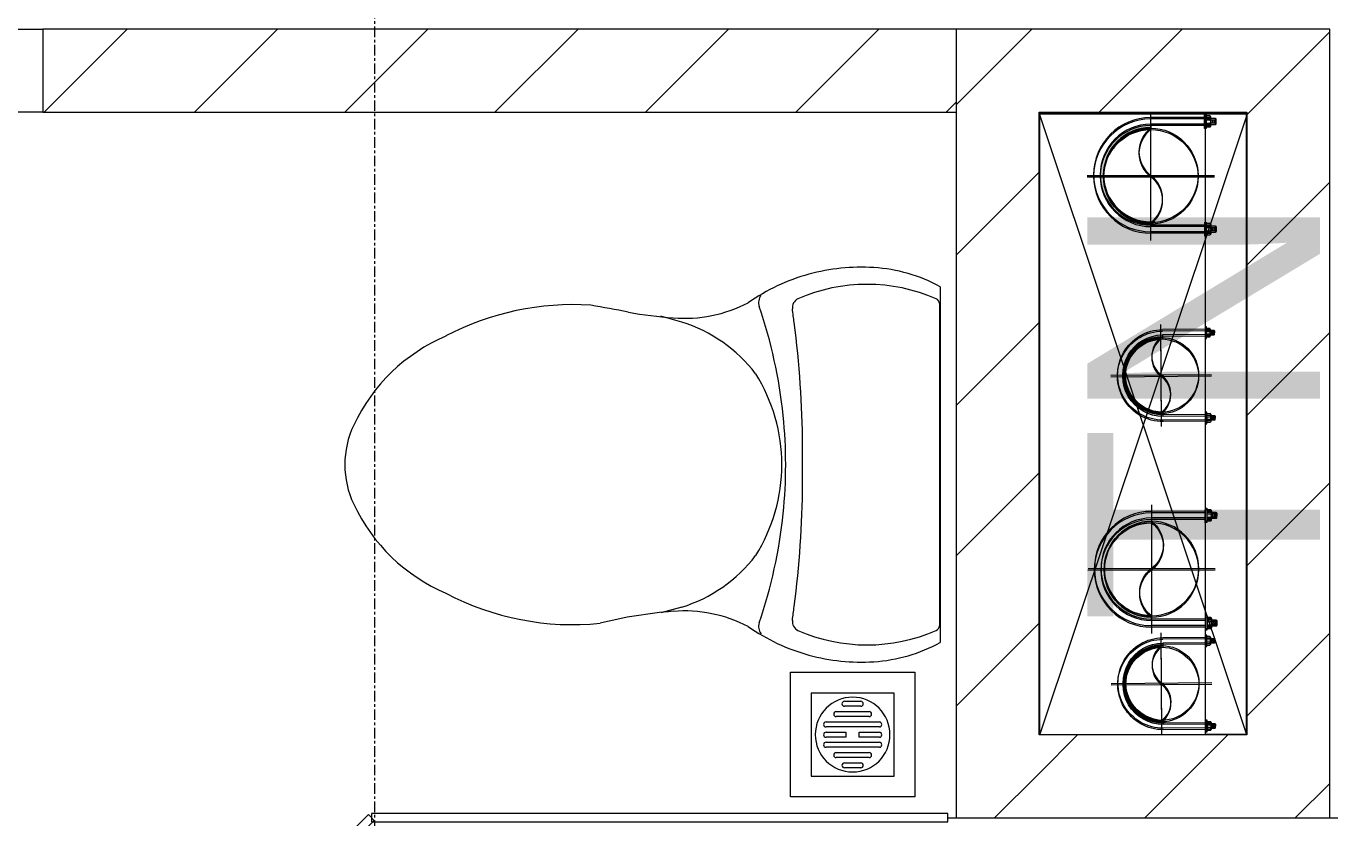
# Model space of a CAD drawing. Header units: millimetres. Extents: x 962 to 241049, y -15958 to 84407.
# Drawn here: x 108712 to 110282, y 65887 to 66841 of the extents above; entities that cross this region are included whole.
import ezdxf

# ---------------------------------------------------------------- set-up
doc = ezdxf.new("R2010")
doc.units = ezdxf.units.MM
doc.linetypes.add('Grid Line', pattern=[22.225, 12.7, -3.175, 3.175, -3.175])
doc.linetypes.add('IMPORT-CENTER _3_', pattern=[10.16, 6.35, -1.27, 1.27, -1.27])
for name, color, linetype, lineweight in [('0-1', 7, 'Continuous', 5), ('0-2', 250, 'Continuous', 9), ('A-DETL-GENF-1', 9, 'Continuous', 9), ('A-DOOR-1', 254, 'Continuous', 9), ('A-DOOR-2', 9, 'Continuous', 9), ('A-FLOR-1', 250, 'Continuous', 9), ('A-FLOR-2', 9, 'Continuous', 9), ('A-GLAZ-CURT-1', 254, 'Continuous', 9), ('A-GLAZ-CURT-2', 9, 'Continuous', 9), ('A-WALL-1', 253, 'Continuous', 18), ('A-WALL-3', 113, 'Continuous', 18), ('A-WALL-PATT-1', 10, 'Continuous', 9), ('A-WALL-PATT-2', 111, 'Continuous', 9), ('G-ANNO-TEXT-1', 7, 'Continuous', 9), ('G-IMPT', 8, 'Continuous', 9), ('G-IMPT-2', 8, 'IMPORT-CENTER _3_', 9), ('M-EQPM', 50, 'Continuous', 9), ('M-EQPM-1', 254, 'Continuous', 9), ('P-SANR-FIXT-1', 254, 'Continuous', 9), ('S-GRID-1', 1, 'Grid Line', 9)]:
    doc.layers.add(name, color=color, linetype=linetype, lineweight=lineweight)
doc.styles.add('Arial_10', font='arial_0.ttf', dxfattribs={"height": 280})
pattern_1 = [(45, (63179.03, 0), (-90.50967, 90.50967), [])]

# ---------------------------------------------------------------- blocks, each defined once
blk = doc.blocks.new('NCV_TKTC_KET CAU_rvt-1-TKCS_MB TẦNG 1')
at = {"layer": 'A-FLOR-1'}
for p, q in [((46753, 66734.9), (47002.6, 66734.9)), ((46753, 65986.9), (46753, 66734.9))]:
    blk.add_line(p, q, dxfattribs=at)
blk = doc.blocks.new('DOOR_CW_01 CANH MO-PANEL KINH - DIG_02-800x2200-CỬA NHÔM KÍNH-401063-TKCS_MB TẦNG 1')
at = {"layer": 'A-DETL-GENF-1'}
for p, q in [((-347, -182), (-347, -62)), ((-347, -62), (-307, -62)), ((-307, -62), (-307, -182)), ((-307, -182), (-347, -182)), ((-341, -196), (-341, -182)), ((-341, -182), (-313, -182)), ((-313, -182), (-313, -196)), ((-347, -196), (-341, -196)), ((-347, -638), (-347, -196)), ((-307, -196), (-313, -196)), ((-307, -196), (-307, -638)), ((-383.9, -611.2), (-377.3, -615.8)), ((-270.1, -611.2), (-276.7, -615.8)), ((-392, -637), (-392, -716.5)), ((-384, -699.5), (-384, -637)), ((-347, -638), (-341, -638)), ((-341, -652), (-341, -638)), ((-307, -638), (-313, -638)), ((-313, -638), (-313, -652)), ((-270, -699.5), (-270, -637)), ((-262, -637), (-262, -716.5)), ((-307, -652), (-347, -652)), ((-347, -652), (-347, -772)), ((-313, -652), (-341, -652)), ((-307, -772), (-307, -652)), ((-349, -703.5), (-380, -703.5)), ((-349, -692.2), (-349, -731.8)), ((-347, -692.2), (-349, -692.2)), ((-347, -692.2), (-347, -731.8)), ((-307, -692.2), (-307, -731.8)), ((-307, -692.2), (-305, -692.2)), ((-305, -692.2), (-305, -731.8)), ((-305, -703.5), (-274, -703.5)), ((-349, -720.5), (-388, -720.5)), ((-305, -720.5), (-266, -720.5)), ((-349, -731.8), (-347, -731.8)), ((-305, -731.8), (-307, -731.8)), ((-347, -772), (-307, -772))]:
    blk.add_line(p, q, dxfattribs=at)
blk.add_circle((-357, -60), 10, dxfattribs=at)
for centre, radius, start, end in [((-357, -60), 714, 268, 0), ((-347, -637), 45, 145, 180), ((-307, -637), 45, 360, 35), ((-347, -637), 37, 145, 180), ((-307, -637), 37, 0, 35), ((-380, -699.5), 4, 180, 270), ((-274, -699.5), 4, 270, 0), ((-388, -716.5), 4, 180, 270), ((-266, -716.5), 4, 270, 0)]:
    blk.add_arc(centre, radius, start, end, dxfattribs=at)
at = {"layer": 'A-DOOR-2'}
for p, q in [((-400, -50), (-400, 50)), ((-400, 50), (-350, 50)), ((-350, 50), (-350, 0)), ((350, 0), (350, 50)), ((350, 50), (400, 50)), ((400, 50), (400, -50)), ((-360, 0), (-360, -50)), ((-350, 0), (-360, 0)), ((360, 0), (350, 0)), ((360, -50), (360, 0)), ((-360, -50), (-400, -50)), ((-357, -50), (-332, -50)), ((400, -50), (360, -50))]:
    blk.add_line(p, q, dxfattribs=at)
blk = doc.blocks.new('TOILET - TOILET-400871-TKCS_MB TẦNG 1')
at = {"layer": 'P-SANR-FIXT-1'}
for p, q in [((-171.7, 330.3), (-178.6, 355.5)), ((171.7, 330.3), (178.6, 355.5)), ((214.2, 19), (-214.2, 19)), ((194, 19.9), (-194, 19.9))]:
    blk.add_line(p, q, dxfattribs=at)
for centre, radius, start, end in [((45.1, 528.6), 217.6, 115.2282, 156.7784), ((0, 624.4), 111.7, 64.7718, 115.2282), ((-45.1, 528.6), 217.6, 23.2216, 64.7718), ((137.1, 461.2), 329.8, 152.3122, 185.6513), ((-137.1, 461.2), 329.8, 356.3165, 27.6878), ((-1948.3, 805.1), 2171.2, 349.1051, 350.319), ((-719.2, 297.5), 544.3, 4.5441, 13.9464), ((719.2, 297.5), 544.3, 169.7121, 175.4559), ((-343.5, 327.4), 167.3, 332.62, 4.5441), ((-0.4, 384), 179.5, 197.4036, 232.5964), ((0.4, 384), 179.5, 307.4036, 342.5964), ((343.5, 327.4), 167.3, 175.4559, 207.38), ((-4, 115.7), 233.6, 144.7853, 164.7039), ((-195, 224.1), 13.8, 71.0073, 129.3276), ((0.6, 792.1), 586.9, 251.0073, 264.1678), ((0, 416), 206.1, 237.9268, 270), ((0, 416), 206.1, 270, 302.0732), ((-0.6, 792.1), 586.9, 275.8322, 288.9927), ((195, 224.1), 13.8, 50.6724, 108.9927), ((4, 115.7), 233.6, 15.2961, 35.2147), ((0, 786.7), 581.5, 264.1678, 275.8322), ((-9.8, 107.2), 207.3, 156.2862, 203.7138), ((-189.1, 185.5), 11.7, 82.4212, 154.5895), ((178.9, 2951.3), 2778.4, 262.4212, 262.7649), ((-14.3, 1400.4), 1215.6, 262.593, 269.6026), ((14.3, 1400.4), 1215.6, 270.3974, 277.407), ((-178.9, 2951.3), 2778.4, 277.2351, 277.5788), ((189.1, 185.5), 11.7, 25.4105, 97.5788), ((9.8, 107.2), 207.3, 336.2862, 23.7138), ((1.9, 114.1), 239.7, 164.7039, 183.5487), ((0, 3462.8), 3278, 269.6026, 270.3974), ((-1.9, 114.1), 239.7, 356.4513, 15.2961), ((-46.1, 111.1), 191.6, 183.5487, 208.7191), ((46.1, 111.1), 191.6, 331.2809, 356.4513), ((-193.7, 26.4), 6.48, 203.7138, 267.6832), ((193.7, 26.4), 6.48, 272.3168, 336.2862)]:
    blk.add_arc(centre, radius, start, end, dxfattribs=at)
blk = doc.blocks.new('THU NUOC - THU NUOC-V67-TKCS_MB TẦNG 1')
at = {"layer": 'M-EQPM-1'}
for p, q in [((-66.3, -70.6), (-66.3, 79.4)), ((-66.3, 79.4), (83.7, 79.4)), ((83.7, 79.4), (83.7, -70.6)), ((58.7, 54.4), (-41.3, 54.4)), ((-41.3, 54.4), (-41.3, -45.6)), ((58.7, -45.6), (58.7, 54.4)), ((-11, 32.1), (28.5, 32.1)), ((-1.1, 44.5), (18.5, 44.5)), ((18.5, 38.5), (-1.1, 38.5)), ((-23.3, 19.6), (40.9, 19.6)), ((28.5, 26.1), (-11, 26.1)), ((40.9, 13.6), (-23.3, 13.6)), ((-23.3, 7.2), (0.7, 7.2)), ((0.7, 1.2), (-23.3, 1.2)), ((0.7, 7.2), (0.7, 1.2)), ((16.7, 1.2), (16.7, 7.2)), ((16.7, 7.2), (40.9, 7.2)), ((40.9, 1.2), (16.7, 1.2)), ((-23.3, -4.8), (40.9, -4.8)), ((40.9, -10.8), (-23.3, -10.8)), ((-11, -17.3), (28.5, -17.3)), ((28.5, -23.3), (-11, -23.3)), ((-1.1, -29.6), (18.5, -29.6)), ((-41.3, -45.6), (58.7, -45.6)), ((18.5, -35.6), (-1.1, -35.6)), ((83.7, -70.6), (-66.3, -70.6))]:
    blk.add_line(p, q, dxfattribs=at)
for centre, radius, start, end in [((8.7, 4.4), 45, 0, 180), ((8.7, 4.4), 45, 360, 180), ((-11, 29.1), 3, 90, 270), ((-1.1, 41.5), 3, 90, 270), ((18.5, 41.5), 3, 270, 90), ((28.5, 29.1), 3, 270, 90), ((-23.3, 16.6), 3, 90, 270), ((40.9, 16.6), 3, 270, 90), ((8.7, 4.4), 45, 180, 0), ((8.7, 4.4), 45, 180, 360), ((-23.3, 4.2), 3, 90, 270), ((40.9, 4.2), 3, 270, 90), ((-23.3, -7.8), 3, 90, 270), ((40.9, -7.8), 3, 270, 90), ((-11, -20.3), 3, 90, 270), ((-1.1, -32.6), 3, 90, 270), ((18.5, -32.6), 3, 270, 90), ((28.5, -20.3), 3, 270, 90)]:
    blk.add_arc(centre, radius, start, end, dxfattribs=at)
blk = doc.blocks.new('System Panel - Glazed-580250-TKCS_MB TẦNG 1')
at = {"layer": 'A-GLAZ-CURT-2'}
for p, q in [((350.6, 5), (-350.6, 5)), ((-350.6, 5), (-350.6, -5)), ((350.6, -5), (350.6, 5)), ((-350.6, -5), (350.6, -5))]:
    blk.add_line(p, q, dxfattribs=at)
blk = doc.blocks.new('System Panel - Glazed-917855-TKCS_MB TẦNG 1')
at = {"layer": 'A-GLAZ-CURT-2'}
for p, q in [((347.1, 5), (-347.1, 5)), ((-347.1, 5), (-347.1, -5)), ((347.1, -5), (347.1, 5)), ((-347.1, -5), (347.1, -5))]:
    blk.add_line(p, q, dxfattribs=at)
blk = doc.blocks.new('NCV_TKTC_TANG 1_rvt-1-TKCS_MB TẦNG 1')
at = {"layer": 'A-WALL-PATT-1'}
h = blk.add_hatch(dxfattribs=at)
h.set_pattern_fill('FP_1', color=256, style=0, pattern_type=2)
h.set_pattern_definition([(45, (0, 0), (-90.50967, 90.50967), [])])
h.paths.add_polyline_path([(44652.6, 66736.9), (44752.6, 66736.9), (44752.6, 66836.9), (44652.6, 66836.9)])
h.paths.add_polyline_path([(45552.6, 66736.9), (46653, 66737.4), (46653, 66836.9), (45552.6, 66836.9)])
at = {"layer": 'A-FLOR-2'}
for p, q in [((46642.6, 65886.9), (46652.6, 65886.9)), ((47102.6, 65886.9), (47112.6, 65886.9))]:
    blk.add_line(p, q, dxfattribs=at)
at = {"layer": 'A-WALL-1'}
for p, q in [((46653, 66836.9), (45552.6, 66836.9)), ((45552.6, 66836.9), (45552.6, 66736.9)), ((46653, 66736.9), (46653, 66836.9)), ((45552.6, 66736.9), (46653, 66736.9))]:
    blk.add_line(p, q, dxfattribs=at)
at = {"layer": 'A-DOOR-1'}
blk.add_blockref('DOOR_CW_01 CANH MO-PANEL KINH - DIG_02-800x2200-CỬA NHÔM KÍNH-401063-TKCS_MB TẦNG 1', (45152.6, 66786.9), dxfattribs=at)
at = {"layer": 'A-GLAZ-CURT-1', "rotation": 45.00000000000011}
blk.add_blockref('System Panel - Glazed-580250-TKCS_MB TẦNG 1', (45700.5, 65639.5), dxfattribs=at)
at = {"layer": 'A-GLAZ-CURT-1'}
blk.add_blockref('System Panel - Glazed-917855-TKCS_MB TẦNG 1', (46295.5, 65887.4), dxfattribs=at)
at = {"layer": 'M-EQPM-1'}
blk.add_blockref('THU NUOC - THU NUOC-V67-TKCS_MB TẦNG 1', (46519.3, 65982.9), dxfattribs=at)
at = {"layer": 'P-SANR-FIXT-1', "rotation": 90.00000000000132}
blk.add_blockref('TOILET - TOILET-400871-TKCS_MB TẦNG 1', (46652.6, 66312.4), dxfattribs=at)
blk = doc.blocks.new('TKTC_XREF_251221_MB TANG 1 - TKTC_XREF_260130_MB TANG 1_dwg_CUM U_DN100-4202115-TKCS_MB TẦNG 1')
at = {"layer": 'G-IMPT'}
blk.add_hatch(color=256, dxfattribs=at).paths.add_polyline_path([(0, -61), (0, -57), (14.8, -55.1), (28.5, -49.4), (40.3, -40.3), (49.4, -28.5), (55.1, -14.8), (57, 0), (55.1, 14.8), (49.4, 28.5), (40.3, 40.3), (28.5, 49.4), (14.8, 55.1), (0, 57), (0, 61), (15.8, 58.9), (30.5, 52.8), (43.1, 43.1), (52.8, 30.5), (58.9, 15.8), (61, 0), (58.9, -15.8), (52.8, -30.5), (43.1, -43.1), (30.5, -52.8), (15.8, -58.9)])
for p, q in [((-79.1, 66.6), (-79.1, 63.4)), ((-76.6, 66.6), (-76.6, 63.4)), ((-74.6, 66.6), (-74.6, 63.4)), ((-72.7, 69.3), (-72.7, 60.7)), ((-66.9, 67.9), (-71.7, 67.9)), ((-66.9, 62.1), (-71.7, 62.1)), ((-65, 69), (0, 69)), ((-79.1, -63.4), (-79.1, -66.6)), ((-76.6, -63.4), (-76.6, -66.6)), ((-74.6, -63.4), (-74.6, -66.6)), ((-72.7, -60.7), (-72.7, -69.3)), ((-66.9, -62.1), (-71.7, -62.1)), ((-66.9, -67.9), (-71.7, -67.9)), ((-65, -69), (0, -69))]:
    blk.add_line(p, q, dxfattribs=at)
at = {"layer": 'G-IMPT', "flags": 128}
for points in [[(-72.7, 67.6), (-78.1, 67.6), (-78.1, 62.4), (-72.7, 62.4)], [(-71.7, 59.2), (-66.9, 59.2), (-66.9, 70.8), (-71.7, 70.8)], [(-66.9, 70.8), (-66.9, 72.7), (-65, 72.7), (-65, 57.3), (-66.9, 57.3), (-66.9, 59.2)], [(-65, 61), (0, 61), (0, 57)], [(-71.7, -70.8), (-66.9, -70.8), (-66.9, -59.2), (-71.7, -59.2)], [(-66.9, -59.2), (-66.9, -57.3), (-65, -57.3), (-65, -72.7), (-66.9, -72.7), (-66.9, -70.8)], [(-65, -61), (0, -61), (0, -57)], [(-72.7, -62.4), (-78.1, -62.4), (-78.1, -67.6), (-72.7, -67.6)]]:
    blk.add_lwpolyline(points, dxfattribs=at)
at = {"layer": 'G-IMPT'}
for centre, radius, start, end in [((-78.1, 66.6), 0.96, 90, 180), ((-78.1, 63.4), 0.96, 180, 270), ((-71.1, 69.3), 1.56, 112.6199, 247.3801), ((-67.9, 65), 4.8, 143.1301, 216.8699), ((-71.1, 60.7), 1.56, 112.6199, 247.3801), ((0, 0), 69, 270, 90), ((0, 0), 61, 270, 90), ((0, 0), 57, 270, 90), ((-71.1, -60.7), 1.56, 112.6199, 247.3801), ((-78.1, -63.4), 0.96, 90, 180), ((-78.1, -66.6), 0.96, 180, 270), ((-67.9, -65), 4.8, 143.1301, 216.8699), ((-71.1, -69.3), 1.56, 112.6199, 247.3801)]:
    blk.add_arc(centre, radius, start, end, dxfattribs=at)
blk = doc.blocks.new('TKTC_XREF_251221_MB TANG 1 - TKTC_XREF_260130_MB TANG 1_dwg_$cc-4202117-TKCS_MB TẦNG 1')
at = {"layer": 'G-IMPT'}
blk.add_circle((0, 0), 0.5, dxfattribs=at)
for centre, radius, start, end in [((0, 0), 0.5, 90, 270), ((0.188, 0.25), 0.313, 126.8699, 233.1301), ((-0.188, -0.25), 0.313, 306.8699, 53.1301)]:
    blk.add_arc(centre, radius, start, end, dxfattribs=at)
at = {"layer": 'G-IMPT-2'}
for p, q in [((0, -0.673), (0, 0.673)), ((-0.673, 0), (0.673, 0))]:
    blk.add_line(p, q, dxfattribs=at)
blk = doc.blocks.new('TKTC_XREF_251221_MB TANG 1 - TKTC_XREF_260130_MB TANG 1_dwg_$cc-V131-TKCS_MB TẦNG 1')
at = {"layer": 'G-IMPT'}
blk.add_circle((0, 0), 0.5, dxfattribs=at)
for centre, radius, start, end in [((0, 0), 0.5, 90, 270), ((0.188, 0.25), 0.313, 126.8699, 233.1301), ((-0.188, -0.25), 0.313, 306.8699, 53.1301)]:
    blk.add_arc(centre, radius, start, end, dxfattribs=at)
at = {"layer": 'G-IMPT-2'}
for p, q in [((0, -0.673), (0, 0.673)), ((-0.673, 0), (0.673, 0))]:
    blk.add_line(p, q, dxfattribs=at)
blk = doc.blocks.new('TKTC_XREF_251221_MB TANG 1 - TKTC_XREF_260130_MB TANG 1_dwg_CUM U_DN100-4202112-TKCS_MB TẦNG 1')
at = {"layer": 'G-IMPT'}
blk.add_hatch(color=256, dxfattribs=at).paths.add_polyline_path([(0, 61), (0, 57), (14.8, 55.1), (28.5, 49.4), (40.3, 40.3), (49.4, 28.5), (55.1, 14.8), (57, 0), (55.1, -14.8), (49.4, -28.5), (40.3, -40.3), (28.5, -49.4), (14.8, -55.1), (0, -57), (0, -61), (15.8, -58.9), (30.5, -52.8), (43.1, -43.1), (52.8, -30.5), (59.7, -9.6), (61, 0), (58.9, 15.8), (52.8, 30.5), (43.1, 43.1), (30.5, 52.8), (15.8, 58.9)])
for p, q in [((-79.1, 66.6), (-79.1, 63.4)), ((-76.6, 66.6), (-76.6, 63.4)), ((-74.6, 66.6), (-74.6, 63.4)), ((-72.7, 69.3), (-72.7, 60.7)), ((-66.9, 67.9), (-71.7, 67.9)), ((-65, 69), (0, 69)), ((-66.9, 62.1), (-71.7, 62.1)), ((-72.7, -60.7), (-72.7, -69.3)), ((-66.9, -62.1), (-71.7, -62.1)), ((-79.1, -63.4), (-79.1, -66.6)), ((-76.6, -63.4), (-76.6, -66.6)), ((-74.6, -63.4), (-74.6, -66.6)), ((-66.9, -67.9), (-71.7, -67.9)), ((-65, -69), (0, -69))]:
    blk.add_line(p, q, dxfattribs=at)
at = {"layer": 'G-IMPT', "flags": 128}
for points in [[(-72.7, 67.6), (-78.1, 67.6), (-78.1, 62.4), (-72.7, 62.4)], [(-71.7, 59.2), (-66.9, 59.2), (-66.9, 70.8), (-71.7, 70.8)], [(-66.9, 70.8), (-66.9, 72.7), (-65, 72.7), (-65, 57.3), (-66.9, 57.3), (-66.9, 59.2)], [(-65, 61), (0, 61), (0, 57)], [(-72.7, -62.4), (-78.1, -62.4), (-78.1, -67.6), (-72.7, -67.6)], [(-71.7, -70.8), (-66.9, -70.8), (-66.9, -59.2), (-71.7, -59.2)], [(-66.9, -59.2), (-66.9, -57.3), (-65, -57.3), (-65, -72.7), (-66.9, -72.7), (-66.9, -70.8)], [(-65, -61), (0, -61), (0, -57)]]:
    blk.add_lwpolyline(points, dxfattribs=at)
at = {"layer": 'G-IMPT'}
for centre, radius, start, end in [((-78.1, 66.6), 0.96, 90, 180), ((-78.1, 63.4), 0.96, 180, 270), ((-71.1, 69.3), 1.56, 112.6199, 247.3801), ((-67.9, 65), 4.8, 143.1301, 216.8699), ((0, 0), 69, 270, 90), ((-71.1, 60.7), 1.56, 112.6199, 247.3801), ((0, 0), 61, 270, 90), ((0, 0), 57, 270, 90), ((-78.1, -63.4), 0.96, 90, 180), ((-71.1, -60.7), 1.56, 112.6199, 247.3801), ((-67.9, -65), 4.8, 143.1301, 216.8699), ((-78.1, -66.6), 0.96, 180, 270), ((-71.1, -69.3), 1.56, 112.6199, 247.3801)]:
    blk.add_arc(centre, radius, start, end, dxfattribs=at)
blk = doc.blocks.new('TKTC_XREF_251221_MB TANG 1 - TKTC_XREF_260130_MB TANG 1_dwg_$cc-4202114-TKCS_MB TẦNG 1')
at = {"layer": 'G-IMPT'}
blk.add_circle((0, 0), 0.5, dxfattribs=at)
for centre, radius, start, end in [((0, 0), 0.5, 90, 270), ((0.188, 0.25), 0.313, 126.8699, 233.1301), ((-0.188, -0.25), 0.313, 306.8699, 53.1301)]:
    blk.add_arc(centre, radius, start, end, dxfattribs=at)
at = {"layer": 'G-IMPT-2'}
for p, q in [((0, -0.673), (0, 0.673)), ((-0.673, 0), (0.673, 0))]:
    blk.add_line(p, q, dxfattribs=at)
blk = doc.blocks.new('TKTC_XREF_251221_MB TANG 1 - TKTC_XREF_260130_MB TANG 1_dwg_$cc-4202118-TKCS_MB TẦNG 1')
at = {"layer": 'G-IMPT'}
blk.add_circle((0, 0), 0.5, dxfattribs=at)
for centre, radius, start, end in [((0, 0), 0.5, 90, 270), ((0.188, 0.25), 0.313, 126.8699, 233.1301), ((-0.188, -0.25), 0.313, 306.8699, 53.1301)]:
    blk.add_arc(centre, radius, start, end, dxfattribs=at)
at = {"layer": 'G-IMPT-2'}
for p, q in [((0, -0.673), (0, 0.673)), ((-0.673, 0), (0.673, 0))]:
    blk.add_line(p, q, dxfattribs=at)
blk = doc.blocks.new('TKTC_XREF_251221_MB TANG 1 - TKTC_XREF_260130_MB TANG 1_dwg_$cc-V141-TKCS_MB TẦNG 1')
at = {"layer": 'G-IMPT'}
blk.add_circle((0, 0), 0.5, dxfattribs=at)
for centre, radius, start, end in [((0, 0), 0.5, 90, 270), ((0.188, 0.25), 0.313, 126.8699, 233.1301), ((-0.188, -0.25), 0.313, 306.8699, 53.1301)]:
    blk.add_arc(centre, radius, start, end, dxfattribs=at)
at = {"layer": 'G-IMPT-2'}
for p, q in [((0, -0.673), (0, 0.67)), ((-0.673, 0), (0.673, 0))]:
    blk.add_line(p, q, dxfattribs=at)
blk = doc.blocks.new('TKTC_XREF_251221_MB TANG 1 - TKTC_XREF_260130_MB TANG 1_dwg-4202109-TKCS_MB TẦNG 1')
at = {"layer": 'G-IMPT'}
blk.add_line((-156149.5, -334609.6), (-156149.5, -335359.1), dxfattribs=at)
at = {"layer": 'G-IMPT', "flags": 128}
for points in [[(-156149.1, -335359), (-156198.7, -335358.8), (-156198.7, -334609.7)], [(-156198.7, -335359.7), (-156198.7, -334610.3), (-156149.6, -334610.6), (-156149.6, -335359.9)]]:
    blk.add_lwpolyline(points, dxfattribs=at)
for name, p, xscale, yscale, zscale, rotation in [('TKTC_XREF_251221_MB TANG 1 - TKTC_XREF_260130_MB TANG 1_dwg_$cc-4202114-TKCS_MB TẦNG 1', (-156264.6, -334687.6), 113.7150000000092, 113.7150000000092, 113.7150000000092, 0.04476088158440977), ('TKTC_XREF_251221_MB TANG 1 - TKTC_XREF_260130_MB TANG 1_dwg_$cc-V141-TKCS_MB TẦNG 1', (-156264.6, -334685.9), 113.7150000000092, 113.7150000000092, 113.7150000000092, 0.04476088158440977), ('TKTC_XREF_251221_MB TANG 1 - TKTC_XREF_260130_MB TANG 1_dwg_CUM U_DN100-4202112-TKCS_MB TẦNG 1', (-156264.6, -334685), 0.9974999999999987, 0.9974999999999987, 0.9974999999999987, 180.0467435561312), ('TKTC_XREF_251221_MB TANG 1 - TKTC_XREF_260130_MB TANG 1_dwg_CUM U_DN100-4202112-TKCS_MB TẦNG 1', (-156264.6, -334686.7), 0.9975000000000005, 0.9975000000000005, 0.9975000000000005, 180.0467435561312), ('TKTC_XREF_251221_MB TANG 1 - TKTC_XREF_260130_MB TANG 1_dwg_$cc-4202118-TKCS_MB TẦNG 1', (-156252.1, -334927.9), 90.0000000000512, 90.0000000000512, 90.0000000000512, 0.419778997776333), ('TKTC_XREF_251221_MB TANG 1 - TKTC_XREF_260130_MB TANG 1_dwg_$cc-4202118-TKCS_MB TẦNG 1', (-156252, -334926.1), 90.0000000000512, 90.0000000000512, 90.0000000000512, 0.419778997776333), ('TKTC_XREF_251221_MB TANG 1 - TKTC_XREF_260130_MB TANG 1_dwg_CUM U_DN100-4202112-TKCS_MB TẦNG 1', (-156263.8, -335161.1), 0.9974999999999966, 0.9974999999999966, 0.9974999999999966, 180.0467435564899), ('TKTC_XREF_251221_MB TANG 1 - TKTC_XREF_260130_MB TANG 1_dwg_CUM U_DN100-4202112-TKCS_MB TẦNG 1', (-156263.7, -335159.3), 0.9974999999999966, 0.9974999999999966, 0.9974999999999966, 180.0467435564899), ('TKTC_XREF_251221_MB TANG 1 - TKTC_XREF_260130_MB TANG 1_dwg_$cc-4202117-TKCS_MB TẦNG 1', (-156251.7, -335299), 90.0000000000512, 90.0000000000512, 90.0000000000512, 0.419778997776333), ('TKTC_XREF_251221_MB TANG 1 - TKTC_XREF_260130_MB TANG 1_dwg_$cc-4202117-TKCS_MB TẦNG 1', (-156251.6, -335297.2), 90.0000000000512, 90.0000000000512, 90.0000000000512, 0.419778997776333)]:
    blk.add_blockref(name, p, dxfattribs=dict(xscale=xscale, yscale=yscale, zscale=zscale, rotation=rotation))
at = {"extrusion": (0, 0, -1)}
for name, p, xscale, yscale, zscale, rotation in [('TKTC_XREF_251221_MB TANG 1 - TKTC_XREF_260130_MB TANG 1_dwg_CUM U_DN100-4202115-TKCS_MB TẦNG 1', (156250.2, -334927.9), 0.7894736842105242, 0.7894736842105242, -0.7894736842105241, 359.5802210006287), ('TKTC_XREF_251221_MB TANG 1 - TKTC_XREF_260130_MB TANG 1_dwg_CUM U_DN100-4202115-TKCS_MB TẦNG 1', (156250.1, -334926.1), 0.7894736842105242, 0.7894736842105242, -0.7894736842105241, 359.5802210006287), ('TKTC_XREF_251221_MB TANG 1 - TKTC_XREF_260130_MB TANG 1_dwg_$cc-V131-TKCS_MB TẦNG 1', (156263.7, -335159.3), 113.7150000000092, 113.7150000000092, -113.7150000000092, 179.9532564459116), ('TKTC_XREF_251221_MB TANG 1 - TKTC_XREF_260130_MB TANG 1_dwg_$cc-V131-TKCS_MB TẦNG 1', (156263.8, -335161.1), 113.7150000000092, 113.7150000000092, -113.7150000000092, 179.9532564459116), ('TKTC_XREF_251221_MB TANG 1 - TKTC_XREF_260130_MB TANG 1_dwg_CUM U_DN100-4202115-TKCS_MB TẦNG 1', (156249.7, -335297.2), 0.7894736842105242, 0.7894736842105242, -0.7894736842105241, 359.5802210006287), ('TKTC_XREF_251221_MB TANG 1 - TKTC_XREF_260130_MB TANG 1_dwg_CUM U_DN100-4202115-TKCS_MB TẦNG 1', (156249.8, -335299), 0.7894736842105242, 0.7894736842105242, -0.7894736842105241, 359.5802210006287)]:
    blk.add_blockref(name, p, dxfattribs=dict(at, xscale=xscale, yscale=yscale, zscale=zscale, rotation=rotation))
blk = doc.blocks.new('TKTC_XREF_251221_MB TANG 1 - TKTC_XREF_251221_MB TANG 1-2038492-TKCS_MB TẦNG 1')
blk.add_blockref('TKTC_XREF_251221_MB TANG 1 - TKTC_XREF_260130_MB TANG 1_dwg-4202109-TKCS_MB TẦNG 1', (169499.1, 384109.7))

msp = doc.modelspace()

# ---------------------------------------------------------------- hatches: boundary and pattern name
at = {"layer": 'A-WALL-PATT-2'}
h = msp.add_hatch(dxfattribs=at)
h.set_pattern_fill('FP_1', color=256, style=0, pattern_type=2)
h.set_pattern_definition(pattern_1)
h.paths.add_polyline_path([(109931.6, 65886.9), (109931.6, 66836.9), (109831.6, 66836.9), (109831.6, 65886.9)])
h = msp.add_hatch(dxfattribs=at)
h.set_pattern_fill('FP_1', color=256, style=0, pattern_type=2)
h.set_pattern_definition(pattern_1)
h.paths.add_polyline_path([(110181.6, 66736.9), (110281.6, 66737.4), (110281.6, 66836.9), (109931.6, 66836.9), (109931.6, 66736.9), (110025.4, 66736.9)])
h = msp.add_hatch(dxfattribs=at)
h.set_pattern_fill('FP_1', color=256, style=0, pattern_type=2)
h.set_pattern_definition(pattern_1)
h.paths.add_polyline_path([(110281.6, 65986.9), (110281.6, 66736.9), (110181.6, 66736.9), (110181.6, 65986.9)])
h = msp.add_hatch(dxfattribs=at)
h.set_pattern_fill('FP_1', color=256, style=0, pattern_type=2)
h.set_pattern_definition(pattern_1)
h.paths.add_polyline_path([(110025.4, 65886.9), (110281.6, 65886.9), (110281.6, 65986.9), (109931.6, 65986.9), (109931.6, 65886.9)])

# ---------------------------------------------------------------- linework, layer by layer
at = {"layer": '0-2'}
for p, q in [((110181.7, 65986.8), (109931.9, 66734.9)), ((110181.6, 66734.9), (109931.9, 66734.9)), ((109931.9, 66734.9), (109931.9, 65986.9)), ((109932.6, 65986.9), (110181.6, 66732.5))]:
    msp.add_line(p, q, dxfattribs=at)
at = {"layer": 'A-WALL-3'}
for p, q in [((109831.6, 66836.9), (109831.6, 65886.9)), ((110281.6, 66836.9), (109831.6, 66836.9)), ((110281.6, 65886.9), (110281.6, 66836.9)), ((109931.6, 65986.9), (109931.6, 66736.9)), ((109931.6, 66736.9), (110181.6, 66736.9)), ((110181.6, 66736.9), (110181.6, 65986.9)), ((110181.6, 65986.9), (109931.6, 65986.9)), ((109831.6, 65886.9), (110281.6, 65886.9))]:
    msp.add_line(p, q, dxfattribs=at)
at = {"layer": 'S-GRID-1'}
msp.add_line((109131.6, 15532), (109131.6, 78459.2), dxfattribs=at)

# ---------------------------------------------------------------- block references
at = {"layer": '0-1'}
for name in ['NCV_TKTC_KET CAU_rvt-1-TKCS_MB TẦNG 1', 'NCV_TKTC_TANG 1_rvt-1-TKCS_MB TẦNG 1']:
    msp.add_blockref(name, (63179, 0), dxfattribs=at)
at = {"layer": 'M-EQPM'}
msp.add_blockref('TKTC_XREF_251221_MB TANG 1 - TKTC_XREF_251221_MB TANG 1-2038492-TKCS_MB TẦNG 1', (96831.6, 17236.9), dxfattribs=at)

# ---------------------------------------------------------------- texts
at = {"layer": 'G-ANNO-TEXT-1', "insert": (110129.8, 66381.4), "char_height": 280, "width": 624, "attachment_point": 5, "rotation": 90, "line_spacing_factor": 0.936439, "style": 'Arial_10'}
msp.add_mtext('\\pt79.9988,160.0004,239.9992,320.0008,399.9996,480.0012,560,639.9988,720.0004,799.9992,880.0008,959.9996,1040.0012,1120,1199.9988,1280.0004,1359.9992,1440.0008,1519.9996,1600.0012,1680,1759.9988,1840.0004,1919.9992,2000.0008,2079.9996,2160.0012,2240,2319.9988,2400.0004,2479.9992,2560.0008;TN', dxfattribs=at)

doc.saveas('drawing.dxf')
